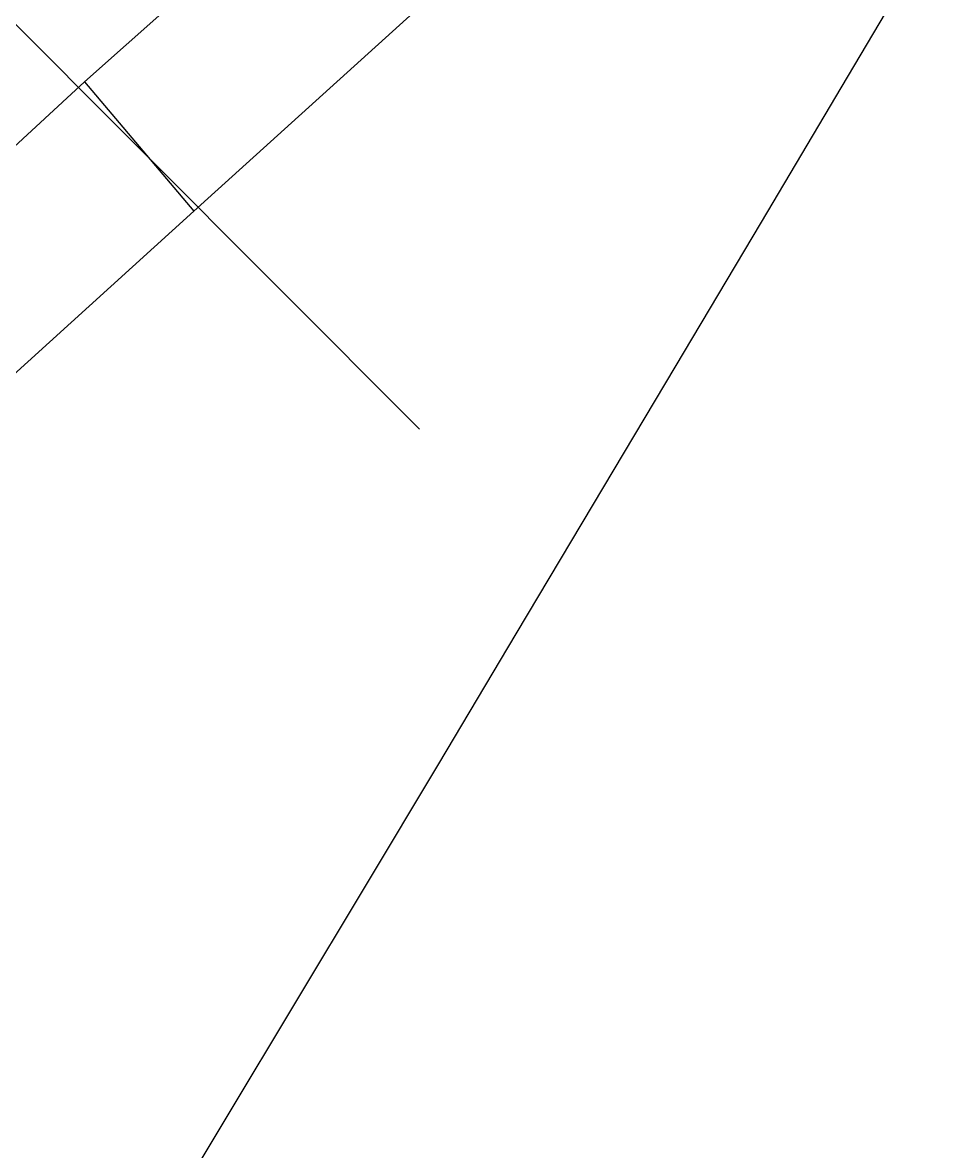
# Model space of a CAD drawing. Header units: millimetres. Extents: x -1838618 to -1600818, y -1770412 to -1553248.
# Drawn here: x -1652925 to -1652209, y -1649695 to -1648821 of the extents above; entities that cross this region are included whole.
import ezdxf

# ---------------------------------------------------------------- set-up
doc = ezdxf.new("R2010")
doc.units = ezdxf.units.MM
doc.header["$LTSCALE"] = 100
doc.linetypes.add('ACAD_ISO04W100', pattern=[30, 24, -3, 0, -3])
doc.layers.add('ANCHOR_MOUTH_SURFACE_-_VISIBLE', color=164, linetype='Continuous')
doc.layers.add('bc', color=7, linetype='Continuous')

msp = doc.modelspace()

# ---------------------------------------------------------------- linework, layer by layer
at = {"color": 1, "linetype": 'ACAD_ISO04W100', "ltscale": 20}
msp.add_line((-1657772.58, -1643970.8), (-1652617.81, -1649135.69), dxfattribs=at)
at = {"color": 6, "ltscale": 1300}
msp.add_lwpolyline([(-1652818.36, -1649753.97), (-1652767.47, -1649669.3), (-1652713.63, -1649579.51), (-1652713.63, -1649579.51), (-1652659.79, -1649489.72), (-1652603.01, -1649394.81), (-1652543.01, -1649294.27), (-1652543.01, -1649294.27), (-1652483.01, -1649193.73), (-1652419.78, -1649087.57), (-1652353.08, -1648975.25), (-1652353.08, -1648975.25), (-1652286.39, -1648862.94), (-1652216.22, -1648744.49), (-1652142.3, -1648619.38)], dxfattribs=at)
at = {"layer": 'ANCHOR_MOUTH_SURFACE_-_VISIBLE', "color": 6}
msp.add_line((-1652877.18, -1648866.52), (-1652792.51, -1648966.75), dxfattribs=at)
for points in [[(-1652877.18, -1648866.52), (-1652651.33, -1648665.84)], [(-1652568.57, -1648763.81), (-1652792.51, -1648966.75)], [(-1652877.18, -1648866.52), (-1653099.21, -1649071.73)], [(-1653016.46, -1649169.7), (-1652792.51, -1648966.75)]]:
    msp.add_lwpolyline(points, dxfattribs=at)
at = {"layer": 'bc', "color": 6}
msp.add_lwpolyline([(-1652818.36, -1649753.97), (-1652767.47, -1649669.3), (-1652713.63, -1649579.51), (-1652713.63, -1649579.51), (-1652659.79, -1649489.72), (-1652603.01, -1649394.81), (-1652543.01, -1649294.27), (-1652543.01, -1649294.27), (-1652483.01, -1649193.73), (-1652419.78, -1649087.57), (-1652353.08, -1648975.25), (-1652353.08, -1648975.25), (-1652286.39, -1648862.94), (-1652216.22, -1648744.49), (-1652142.3, -1648619.38)], dxfattribs=at)

doc.saveas('drawing.dxf')
